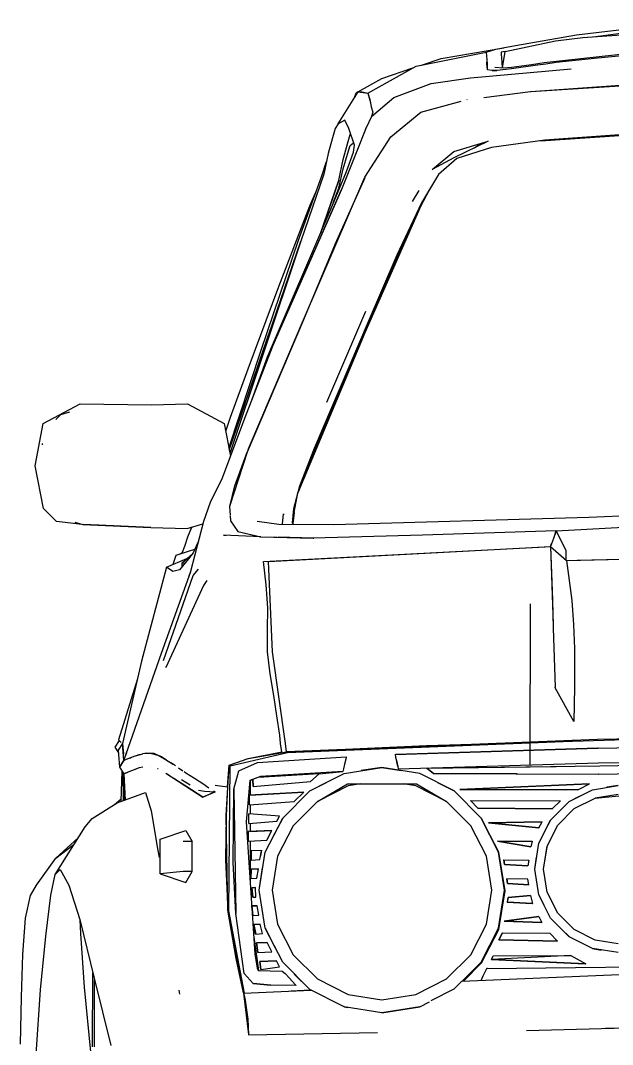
# Model space of a CAD drawing. Header units: millimetres. Extents: x 85290 to 188623, y -54691 to 10726.
# Drawn here: x 107694 to 108272, y -8951 to -7951 of the extents above; entities that cross this region are included whole.
import ezdxf

# ---------------------------------------------------------------- set-up
doc = ezdxf.new("R2010")
doc.units = ezdxf.units.MM
doc.linetypes.add('ELGO_LTYPE0', pattern=[0])
doc.layers.add('AUTO', color=150, linetype='Continuous')

# ---------------------------------------------------------------- blocks, each defined once
blk = doc.blocks.new('a_47')
at = {"color": 0, "linetype": 'ELGO_LTYPE0'}
for p, q in [((-65.913188, 78.411379), (-60.096776, 79.111475)), ((-65.605867, 78.280225), (-53.891504, 79.117629)), ((-65.103614, 78.316164), (-60.947358, 78.852686)), ((-68.931925, 77.889797), (-65.913188, 78.411379)), ((-69.549119, 77.766261), (-68.931925, 77.889797)), ((-69.43692, 77.589795), (-66.960156, 78.114209)), ((-66.960156, 78.114209), (-65.605867, 78.280225)), ((-58.783591, 77.863625), (-65.036905, 77.239016)), ((-73.839366, 76.861477), (-70.373833, 77.558252)), ((-72.605359, 77.244094), (-69.500983, 77.775928)), ((-70.373833, 77.558252), (-69.905269, 77.705812)), ((-70.373833, 77.558252), (-70.357525, 77.362451)), ((-70.357525, 77.362451), (-70.344031, 77.19624)), ((-69.905269, 77.705812), (-69.549119, 77.766261)), ((-69.43692, 77.589795), (-69.638192, 77.558547)), ((-69.638192, 77.558547), (-69.630658, 77.460402)), ((-69.630658, 77.460402), (-69.604003, 77.068117)), ((-69.567096, 76.780909), (-69.43692, 77.589795)), ((-67.508495, 77.039406), (-61.712396, 77.682668)), ((-76.215517, 75.540283), (-73.839366, 76.861477)), ((-73.567664, 76.916164), (-72.605359, 77.244094)), ((-70.344031, 77.19624), (-70.331251, 76.940089)), ((-70.337307, 77.067629), (-70.337307, 77.069482)), ((-70.319617, 76.790676), (-70.337307, 77.067629)), ((-70.332324, 76.97427), (-70.331251, 76.974463)), ((-70.332324, 76.972216), (-70.331251, 76.972413)), ((-70.331251, 76.940089), (-70.319617, 76.793995)), ((-69.947254, 76.823196), (-69.545901, 76.778567)), ((-69.60653, 77.106008), (-69.512212, 77.123097)), ((-69.60653, 77.104542), (-69.512212, 77.121729)), ((-69.604003, 77.068117), (-69.586909, 76.783156)), ((-69.545901, 76.778567), (-69.12061, 76.819679)), ((-67.838275, 76.907861), (-69.125497, 76.72886)), ((-69.12061, 76.819679), (-68.1337, 76.949757)), ((-68.1337, 76.949757), (-67.508495, 77.039406)), ((-67.432916, 76.968506), (-67.838275, 76.907861)), ((-66.930377, 77.047998), (-67.432916, 76.968506)), ((-66.136133, 77.126807), (-66.930377, 77.047998)), ((-65.036905, 77.239016), (-66.136133, 77.126807)), ((-74.016106, 76.76343), (-75.544131, 76.24253)), ((-71.156156, 76.290187), (-66.18458, 76.734328)), ((-70.318448, 76.777589), (-70.319617, 76.790676)), ((-70.313084, 76.691651), (-70.318448, 76.777589)), ((-70.09629, 76.651418), (-70.313084, 76.691651)), ((-69.975674, 76.646829), (-70.09629, 76.651418)), ((-70.075285, 76.650634), (-69.85811, 76.647413)), ((-69.833195, 76.647511), (-69.975674, 76.646829)), ((-69.125497, 76.72886), (-69.833195, 76.647511)), ((-75.544131, 76.24253), (-76.689756, 75.597608)), ((-74.927437, 75.315383), (-73.086417, 76.015967)), ((-73.086417, 76.015967), (-71.156156, 76.290187)), ((-68.176853, 75.608057), (-63.764846, 75.935304)), ((-68.167293, 75.608742), (-58.417666, 76.242334)), ((-77.687704, 74.017724), (-76.689756, 75.597608)), ((-76.883304, 75.291261), (-76.787102, 75.525051)), ((-76.785838, 75.525442), (-76.866114, 75.318506)), ((-76.787102, 75.525051), (-76.791203, 75.511575)), ((-76.689756, 75.597608), (-76.785838, 75.525442)), ((-76.689756, 75.597608), (-76.215517, 75.540283)), ((-76.687586, 75.597414), (-76.497662, 75.600344)), ((-76.497662, 75.600344), (-76.218641, 75.540969)), ((-76.215517, 75.540283), (-76.215517, 75.538525)), ((-76.215517, 75.538525), (-76.125085, 75.21919)), ((-76.215517, 75.53677), (-76.092279, 75.066748)), ((-76.032817, 74.376613), (-74.927437, 75.315383)), ((-70.488679, 75.320557), (-68.188584, 75.607374)), ((-68.188584, 75.607374), (-68.180859, 75.607863)), ((-76.130855, 75.214991), (-76.125085, 75.218117)), ((-76.125085, 75.21919), (-76.046884, 74.85581)), ((-76.125085, 75.189599), (-76.119149, 75.191748)), ((-76.046884, 74.85581), (-75.971091, 74.598682)), ((-73.601377, 74.599561), (-71.616494, 75.135791)), ((-71.334565, 75.211868), (-71.313774, 75.21753)), ((-76.032817, 74.376613), (-76.316511, 73.78169)), ((-75.969326, 74.593312), (-76.032817, 74.376613)), ((-75.971091, 74.598682), (-75.969326, 74.593312)), ((-75.086319, 73.382667), (-73.601377, 74.599561)), ((-77.822649, 73.794875), (-77.954972, 73.331788)), ((-77.687704, 74.017724), (-77.822649, 73.794875)), ((-77.352249, 74.202979), (-77.687704, 74.017724)), ((-77.149403, 73.789698), (-77.352249, 74.202979)), ((-76.881635, 72.960791), (-77.149403, 73.789698)), ((-76.316511, 73.78169), (-76.763761, 72.676125)), ((-76.328122, 73.752978), (-76.316511, 73.78169)), ((-77.954972, 73.331788), (-78.174913, 72.561476)), ((-77.216804, 73.034424), (-77.08379, 73.497805)), ((-77.08379, 73.497805), (-77.065146, 73.528761)), ((-77.08379, 73.497805), (-77.061426, 73.517236)), ((-76.358402, 71.38716), (-75.086319, 73.382667)), ((-67.762101, 73.520166), (-67.761028, 73.520264)), ((-67.701852, 73.187354), (-63.796389, 73.443994)), ((-63.796389, 73.443994), (-67.700589, 73.187551)), ((-63.562119, 73.490968), (-67.4878, 73.217529)), ((-77.43622, 72.264308), (-77.216804, 73.034424)), ((-77.213871, 72.523877), (-77.081048, 72.956789)), ((-77.081048, 72.956789), (-76.922071, 73.086086)), ((-76.924121, 72.628078), (-76.881635, 72.960791)), ((-71.966708, 72.649172), (-70.275295, 73.159719)), ((-70.275295, 73.159719), (-71.964848, 72.33628)), ((-70.107615, 72.848585), (-71.82852, 72.309816)), ((-70.945203, 72.833252), (-70.735538, 73.000637)), ((-70.735538, 73.000637), (-70.444524, 73.077297)), ((-67.4878, 73.217529), (-70.107615, 72.848585)), ((-78.174913, 72.561476), (-78.393757, 71.536574)), ((-77.654683, 71.239209), (-77.43622, 72.264308)), ((-76.763761, 72.676125), (-77.512896, 70.784131)), ((-77.433288, 71.804053), (-77.213871, 72.523877)), ((-77.275383, 71.667531), (-76.924121, 72.628078)), ((-73.033988, 71.769875), (-71.966708, 72.649172)), ((-71.964848, 72.33628), (-73.033988, 71.769875)), ((-71.82852, 72.309816), (-72.722757, 71.527198)), ((-78.505766, 71.403369), (-78.261721, 72.153273)), ((-77.651465, 70.846143), (-77.433288, 71.804053)), ((-79.642188, 68.282959), (-78.505766, 71.403369)), ((-78.393757, 71.536574), (-79.531443, 68.230519)), ((-79.393756, 64.339501), (-76.358402, 71.38716)), ((-78.049028, 69.806594), (-77.275383, 71.667531)), ((-76.37304, 71.353078), (-77.822649, 68.102783)), ((-72.722757, 71.527198), (-73.56416, 70.126027)), ((-77.512896, 70.784131), (-80.911434, 63.081884)), ((-79.09745, 67.176417), (-77.512896, 70.784131)), ((-77.654683, 71.239209), (-78.558504, 68.614992)), ((-78.558504, 68.614015), (-77.654683, 71.239209)), ((-77.921378, 70.113623), (-77.651465, 70.846143)), ((-77.651465, 70.846143), (-77.879488, 70.214307)), ((-77.512896, 70.784131), (-77.488673, 70.845264)), ((-79.073822, 69.978565), (-78.778708, 70.653957)), ((-74.016106, 70.184231), (-73.68077, 70.724756)), ((-73.193252, 70.743701), (-73.604882, 69.975051)), ((-73.604882, 69.975051), (-73.195112, 70.740676)), ((-81.161034, 62.522316), (-78.049028, 69.806594)), ((-80.601847, 65.99966), (-79.073822, 69.978565)), ((-73.604882, 69.975051), (-76.363957, 63.700145)), ((-74.900782, 67.135793), (-73.604882, 69.975051)), ((-73.56416, 70.126027), (-74.779689, 67.536867)), ((-74.016106, 70.182177), (-74.016106, 70.184231)), ((-78.416121, 68.727589), (-78.393757, 68.789601)), ((-83.053028, 57.915384), (-79.531443, 68.230519)), ((-81.482327, 62.849754), (-79.642188, 68.282959)), ((-79.531443, 68.230519), (-81.418836, 62.56538)), ((-78.515231, 68.502101), (-78.487408, 68.577588)), ((-77.822649, 68.102783), (-79.393756, 64.339501)), ((-78.894031, 67.639503), (-78.867376, 67.717043)), ((-74.779689, 67.536867), (-76.197755, 64.250439)), ((-80.911434, 63.081884), (-79.09745, 67.176417)), ((-76.363957, 63.700145), (-74.900782, 67.135793)), ((-82.123625, 61.921924), (-80.601847, 65.99966)), ((-78.243458, 60.282278), (-76.322448, 64.779931)), ((-79.393756, 64.339501), (-82.176864, 57.814991)), ((-80.925882, 60.758251), (-79.407823, 64.306593)), ((-76.197755, 64.250439), (-77.638089, 60.885304)), ((-81.379688, 62.841946), (-81.015241, 63.883352)), ((-76.363957, 63.700145), (-79.675782, 55.810404)), ((-77.831256, 60.287744), (-76.363957, 63.700145)), ((-83.071005, 58.01304), (-81.482327, 62.849754)), ((-83.053028, 57.918996), (-81.379688, 62.841946)), ((-80.911434, 63.081884), (-82.299125, 59.478956)), ((-80.916107, 63.069677), (-80.911434, 63.081884)), ((-81.418836, 62.56538), (-83.019912, 57.746536)), ((-81.998718, 60.258842), (-81.161034, 62.522316)), ((-82.987797, 59.54839), (-82.123625, 61.921924)), ((-82.121384, 57.945067), (-80.925882, 60.758251)), ((-77.638089, 60.885304), (-78.863084, 58.000344)), ((-92.243349, 59.225053), (-90.409672, 60.203367)), ((-90.409672, 60.203367), (-86.892664, 60.147899)), ((-86.892664, 60.147899), (-85.113466, 60.209131)), ((-85.113466, 60.209131), (-83.303511, 59.225637)), ((-79.049814, 57.431495), (-77.831256, 60.287744)), ((-78.243458, 60.28052), (-78.243458, 60.282278)), ((-91.620886, 59.437162), (-91.372645, 59.672117)), ((-91.372645, 59.672117), (-90.931451, 59.80503)), ((-81.254971, 59.97622), (-81.233203, 60.035205)), ((-92.631638, 57.135695), (-92.243349, 59.225053)), ((-82.299125, 59.478956), (-83.405673, 56.540674)), ((-83.303511, 59.225637), (-82.996881, 57.626224)), ((-83.23096, 58.847314), (-82.987797, 59.54839)), ((-92.27792, 58.178467), (-92.275202, 58.216357)), ((-92.275202, 58.216357), (-92.265236, 58.246922)), ((-82.176864, 57.814991), (-83.036029, 55.137748)), ((-82.787978, 56.157082), (-82.178032, 57.811183)), ((-78.863084, 58.000344), (-79.592573, 56.139213)), ((-92.231047, 55.029833), (-92.631638, 57.135695)), ((-79.675782, 55.810404), (-79.049814, 57.431495)), ((-83.405673, 56.540674), (-84.001362, 55.326611)), ((-83.03467, 55.14214), (-82.787978, 56.157082)), ((-79.592573, 56.139213), (-79.883015, 55.025345)), ((-79.859578, 54.839504), (-79.675782, 55.810404)), ((-84.001362, 55.326611), (-84.324896, 54.392922)), ((-83.036029, 55.137748), (-83.014166, 54.711962)), ((-83.019912, 55.20308), (-82.982313, 55.305028)), ((-91.575587, 54.398), (-92.231047, 55.029833)), ((-83.012593, 54.683352), (-82.999313, 54.422218)), ((-80.430066, 54.266161), (-80.382716, 54.769874)), ((-80.382716, 54.769874), (-80.386531, 54.729247)), ((-79.883015, 55.025345), (-79.945886, 54.332763)), ((-79.937994, 54.320657), (-79.859578, 54.839504)), ((-79.859578, 54.839504), (-79.918754, 54.291457)), ((-77.893841, 54.247218), (-65.311706, 54.611182)), ((-65.311706, 54.611182), (-54.842484, 55.068314)), ((-90.310538, 54.253173), (-91.575587, 54.398)), ((-90.670025, 54.36343), (-90.287006, 54.245949)), ((-90.287006, 54.245949), (-86.922562, 54.107279)), ((-86.922562, 54.107279), (-90.248525, 54.245949)), ((-86.922562, 54.107279), (-85.125577, 54.049754)), ((-85.125577, 54.049754), (-84.353411, 54.28257)), ((-85.10772, 53.630811), (-84.900868, 54.117334)), ((-84.324896, 54.392922), (-84.96083, 51.929837)), ((-82.999313, 54.422218), (-82.639253, 53.896338)), ((-81.671679, 54.405028), (-80.611241, 54.267532)), ((-80.611241, 54.267532), (-77.893841, 54.247218)), ((-79.945886, 54.332763), (-79.899609, 54.262257)), ((-79.924905, 54.300833), (-79.917776, 54.300833)), ((-79.919827, 54.293114), (-79.918754, 54.293114)), ((-66.919148, 53.94038), (-55.55352, 54.550344)), ((-85.25635, 53.185111), (-85.10772, 53.630811)), ((-81.504881, 53.643113), (-83.3372, 53.713822)), ((-83.3372, 53.713822), (-83.209479, 53.713626)), ((-82.639253, 53.896338), (-81.504881, 53.643113)), ((-82.639253, 53.896338), (-81.506645, 53.643507)), ((-81.812894, 53.711867), (-81.811416, 53.711867)), ((-81.506645, 53.643507), (-81.504881, 53.643113)), ((-81.504881, 53.643113), (-78.913367, 53.580028)), ((-81.504881, 53.643113), (-80.694926, 53.623682)), ((-78.913367, 53.580028), (-80.641019, 53.622413)), ((-79.791891, 53.60142), (-79.783881, 53.60142)), ((-73.526275, 53.719777), (-78.913367, 53.580028)), ((-78.913367, 53.580028), (-78.885925, 53.581107)), ((-78.092086, 53.60142), (-78.088867, 53.60142)), ((-66.919148, 53.94038), (-73.526275, 53.719777)), ((-66.919148, 53.94038), (-67.061436, 53.550929)), ((-66.973722, 53.791261), (-66.919148, 53.94038)), ((-66.949308, 53.940189), (-66.919148, 53.94038)), ((-66.919148, 53.94038), (-66.915428, 53.941262)), ((-66.421377, 52.965385), (-66.919148, 53.94038)), ((-66.905272, 53.941751), (-66.877734, 53.94302)), ((-85.370123, 52.889305), (-85.25635, 53.185111)), ((-84.608209, 53.352588), (-84.84081, 52.846044)), ((-84.578025, 53.415674), (-84.608209, 53.352588)), ((-81.120121, 52.419579), (-67.202151, 53.161281)), ((-74.405849, 52.789992), (-67.461431, 53.147703)), ((-67.061436, 53.550929), (-67.204296, 53.161478)), ((-67.204296, 53.161478), (-67.149603, 53.310502)), ((-67.202151, 53.161281), (-66.419232, 52.468115)), ((-67.202151, 53.161281), (-67.072356, 49.336088)), ((-67.202151, 53.158641), (-67.102039, 50.511283)), ((-86.149227, 52.145946), (-85.149514, 52.564502)), ((-85.823929, 52.282178), (-85.683977, 52.727783)), ((-85.683977, 52.727783), (-85.071099, 52.929151)), ((-85.462391, 52.800536), (-85.370123, 52.889305)), ((-85.382521, 52.361083), (-84.87364, 52.805322)), ((-84.84081, 52.846044), (-85.075295, 52.555323)), ((-85.071099, 52.929151), (-84.755075, 53.032863)), ((-81.361806, 52.41909), (-74.405849, 52.789992)), ((-66.421377, 52.47007), (-66.421377, 52.965385)), ((-66.419232, 52.468115), (-44.953716, 52.962255)), ((-65.880954, 52.480811), (-55.512011, 52.723974)), ((-86.149227, 52.145946), (-87.39444, 47.501028)), ((-85.845125, 51.929933), (-86.149227, 52.145946)), ((-85.075295, 52.555323), (-85.515535, 52.015871)), ((-85.38388, 52.177197), (-85.382521, 52.361083)), ((-85.382521, 52.361083), (-85.250103, 52.341068)), ((-81.229198, 51.266259), (-81.361806, 52.41909)), ((-80.929291, 47.966456), (-81.120121, 52.419579)), ((-66.419232, 52.468115), (-66.148531, 50.497806)), ((-86.401164, 47.896826), (-84.959566, 51.929837)), ((-86.293065, 47.543603), (-84.835541, 51.725733)), ((-85.515535, 52.015871), (-85.845125, 51.929933)), ((-84.96083, 51.929837), (-85.063088, 51.640284)), ((-84.96083, 51.929837), (-84.96083, 51.931298)), ((-84.959566, 51.929837), (-84.96083, 51.929837)), ((-84.835541, 51.725733), (-84.574807, 52.043211)), ((-84.324896, 51.239014), (-86.184656, 47.190189)), ((-84.169233, 51.476222), (-84.324896, 51.239014)), ((-81.146776, 50.133938), (-81.229198, 51.266259)), ((-81.165922, 49.045461), (-81.146776, 50.133938)), ((-68.212306, 42.380911), (-68.184364, 50.335795)), ((-67.102039, 50.511283), (-67.067182, 49.132377)), ((-66.148531, 50.497806), (-66.148531, 50.495458)), ((-66.148531, 50.495458), (-66.068852, 49.307865)), ((-81.169426, 47.966063), (-81.165922, 49.045461)), ((-67.067182, 49.132377), (-66.966903, 46.21675)), ((-66.068852, 49.307865), (-66.023433, 48.123682)), ((-66.023433, 48.123682), (-66.025007, 46.219677)), ((-88.251364, 42.603958), (-86.401164, 47.896826)), ((-81.035745, 46.872216), (-81.169426, 47.966063)), ((-80.287206, 43.441749), (-80.929291, 47.966456)), ((-87.39444, 47.501028), (-88.320029, 43.441552)), ((-86.184656, 47.190189), (-86.158693, 47.245461)), ((-87.591708, 46.635795), (-88.514149, 43.622512)), ((-80.853712, 45.802689), (-81.035745, 46.872216)), ((-66.965425, 46.185499), (-66.966903, 46.213037)), ((-66.054284, 44.527102), (-66.965425, 46.185499)), ((-66.025007, 46.219677), (-66.054284, 44.527102)), ((-80.700481, 44.810599), (-80.853712, 45.802689)), ((-80.56544, 43.85376), (-80.700481, 44.810599)), ((-66.054284, 44.527102), (-66.054284, 44.535792)), ((-44.761717, 44.031399), (-64.882409, 43.636477)), ((-88.487017, 43.586963), (-88.701165, 43.256009)), ((-88.514149, 43.622512), (-88.459074, 43.552786)), ((-88.459074, 43.552786), (-88.390338, 43.497318)), ((-80.52696, 43.44126), (-80.56544, 43.85376)), ((-64.882409, 43.636477), (-80.226648, 43.029153)), ((-80.181539, 42.998779), (-65.758097, 43.569779)), ((-69.234383, 43.462938), (-61.485064, 43.701029)), ((-88.701165, 43.256009), (-88.52421, 42.981887)), ((-88.321197, 43.441552), (-88.535344, 43.109912)), ((-88.535344, 43.109912), (-88.534176, 43.107861)), ((-88.320029, 43.441552), (-88.534176, 43.109912)), ((-88.534176, 43.109912), (-88.517868, 42.900538)), ((-88.323438, 43.443507), (-88.321197, 43.441552)), ((-88.321197, 43.441552), (-88.317191, 43.456107)), ((-88.320029, 43.441552), (-88.276756, 42.906594)), ((-88.303721, 43.232375), (-88.320029, 43.441552)), ((-88.286531, 43.022996), (-88.303721, 43.232375)), ((-88.268935, 42.813623), (-88.286531, 43.022996)), ((-88.252938, 42.604154), (-88.111818, 43.002391)), ((-87.32382, 42.938626), (-86.958396, 42.969286)), ((-87.321198, 42.938817), (-87.140047, 42.976028)), ((-87.140047, 42.976028), (-86.960351, 42.969096)), ((-86.958396, 42.969286), (-86.586916, 42.871243)), ((-86.957323, 42.968994), (-86.776459, 42.962062)), ((-86.776459, 42.962062), (-86.588275, 42.871439)), ((-83.017576, 42.344385), (-80.181539, 42.998779)), ((-82.115328, 42.701811), (-80.465519, 43.029153)), ((-82.112586, 42.702293), (-80.226648, 43.029153)), ((-80.465519, 43.029153), (-80.52696, 43.44126)), ((-80.226648, 43.029153), (-80.287206, 43.441749)), ((-80.226648, 43.029153), (-73.320019, 43.337452)), ((-74.873054, 42.896438), (-64.858496, 43.206102)), ((-64.858496, 43.206102), (-74.834955, 42.897803)), ((-73.320019, 43.337452), (-69.377053, 43.458545)), ((-64.858496, 43.206102), (-55.049121, 43.379247)), ((-64.825284, 43.20659), (-64.858496, 43.206102)), ((-88.517868, 42.900538), (-88.500678, 42.691165)), ((-88.500678, 42.691165), (-88.483107, 42.481786)), ((-88.483107, 42.481786), (-88.466513, 42.272413)), ((-88.466513, 42.272413), (-88.252938, 42.604154)), ((-88.251364, 42.603958), (-88.465226, 42.272413)), ((-88.329685, 42.482376), (-88.329685, 42.484426)), ((-88.317191, 42.501807), (-88.317191, 42.503762)), ((-88.315928, 42.503762), (-88.315928, 42.505711)), ((-88.300001, 42.528468), (-88.300001, 42.530227)), ((-88.252938, 42.604154), (-88.268935, 42.813623)), ((-87.971675, 42.723686), (-88.251364, 42.603958)), ((-87.970602, 42.724073), (-87.971675, 42.723686)), ((-87.969148, 42.724466), (-87.878811, 42.763329)), ((-87.963569, 42.726809), (-87.705958, 42.827201)), ((-87.878811, 42.763329), (-87.701165, 42.828953)), ((-87.699902, 42.829543), (-87.693465, 42.832178)), ((-87.693465, 42.832178), (-87.691104, 42.832762)), ((-87.691104, 42.832762), (-87.507713, 42.900634)), ((-87.690031, 42.83306), (-87.32773, 42.937547)), ((-87.507713, 42.900634), (-87.326276, 42.937845)), ((-87.326276, 42.937845), (-87.32382, 42.938626)), ((-86.586916, 42.871243), (-86.156642, 42.623681)), ((-86.397064, 42.78003), (-86.585557, 42.870462)), ((-86.156642, 42.623681), (-86.397064, 42.78003)), ((-86.156642, 42.623681), (-85.914171, 42.466944)), ((-85.914171, 42.466944), (-86.052429, 42.556787)), ((-85.712492, 42.336082), (-85.914171, 42.466944)), ((-85.914171, 42.466944), (-85.838973, 42.418212)), ((-83.062804, 42.374563), (-82.115328, 42.701811)), ((-83.062804, 42.374563), (-82.354486, 42.619091)), ((-82.582724, 42.086184), (-81.668365, 42.501515)), ((-81.668365, 42.501515), (-77.279579, 42.784232)), ((-77.307117, 42.659521), (-77.360451, 42.422706)), ((-77.279579, 42.784232), (-77.307117, 42.659521)), ((-74.878132, 42.896438), (-74.873054, 42.896438)), ((-74.873054, 42.896438), (-74.844444, 42.77339)), ((-74.844444, 42.77339), (-74.791109, 42.53999)), ((-74.844444, 42.77339), (-74.794924, 42.556596)), ((-74.791109, 42.53999), (-74.739253, 42.306495)), ((-74.739253, 42.306495), (-74.791109, 42.538822)), ((-74.712503, 42.18325), (-64.840519, 42.478955)), ((-64.840519, 42.478955), (-55.036533, 42.646044)), ((-64.772451, 42.341554), (-55.186236, 42.491943)), ((-88.465226, 42.272413), (-88.251364, 41.94048)), ((-88.384378, 40.57886), (-88.3412, 42.080033)), ((-88.310158, 42.031789), (-88.289249, 40.613526)), ((-88.308894, 42.029834), (-88.287985, 40.613919)), ((-87.878811, 42.099559), (-88.251364, 41.94048)), ((-88.251364, 41.94048), (-88.064945, 42.020166)), ((-88.064945, 42.020166), (-88.059676, 42.022216)), ((-87.507713, 42.236865), (-87.878811, 42.099559)), ((-87.705958, 42.163527), (-87.693465, 42.168504)), ((-87.693465, 42.168504), (-87.690031, 42.169774)), ((-87.316501, 42.275536), (-87.507713, 42.236865)), ((-87.32773, 42.273974), (-87.32382, 42.274857)), ((-87.32382, 42.274857), (-87.316501, 42.275536)), ((-86.963761, 42.305422), (-86.957323, 42.30513)), ((-86.958396, 42.305619), (-86.961615, 42.30532)), ((-86.957323, 42.30513), (-86.958396, 42.305619)), ((-86.589539, 42.208254), (-86.586916, 42.207569)), ((-86.588275, 42.207962), (-86.570418, 42.199367)), ((-86.586916, 42.207569), (-86.583793, 42.205811)), ((-86.180866, 41.976029), (-85.914171, 41.80308)), ((-86.159956, 41.962552), (-86.155569, 41.960013)), ((-86.155569, 41.960013), (-85.975873, 41.843313)), ((-85.553038, 42.231786), (-85.347664, 42.098391)), ((-85.27714, 42.052782), (-85.191905, 41.997313)), ((-85.191905, 41.997313), (-84.778035, 41.730517)), ((-83.210552, 39.881104), (-83.062804, 42.373586)), ((-83.13936, 41.298389), (-83.062804, 42.374563)), ((-83.084857, 35.184133), (-83.017576, 42.344385)), ((-82.824218, 41.182274), (-82.582724, 42.086184)), ((-78.612888, 41.948295), (-81.634581, 41.764402)), ((-77.444923, 42.060596), (-81.511414, 41.808546)), ((-79.078114, 41.098195), (-77.390826, 41.958058)), ((-79.045999, 41.566068), (-78.612888, 41.948295)), ((-78.614938, 41.948879), (-78.612888, 41.948295)), ((-78.612888, 41.948295), (-77.449906, 42.059129)), ((-77.449906, 42.059129), (-77.444923, 42.060596)), ((-77.415144, 42.185789), (-77.444923, 42.060596)), ((-77.360451, 42.422706), (-77.415144, 42.185789)), ((-77.390826, 41.958058), (-75.520313, 42.254251)), ((-75.520313, 42.254251), (-76.539171, 42.10161)), ((-73.6498, 41.958058), (-75.520313, 42.254251)), ((-75.520313, 42.254251), (-74.567473, 42.109329)), ((-74.739253, 42.306495), (-74.712503, 42.18325)), ((-71.962392, 41.098195), (-73.6498, 41.958058)), ((-73.303115, 42.220461), (-66.928422, 42.310989)), ((-72.97374, 41.956007), (-73.303115, 42.220461)), ((-73.303115, 42.220461), (-73.298132, 42.220461)), ((-73.298132, 42.220461), (-64.772451, 42.341554)), ((-73.298132, 42.220461), (-72.968757, 41.956007)), ((-68.848741, 41.940284), (-72.97374, 41.956007)), ((-72.968757, 41.956007), (-64.840519, 41.924953)), ((-64.840519, 41.924953), (-54.98389, 42.070556)), ((-88.262212, 41.26597), (-88.232815, 41.506493)), ((-88.252938, 41.94048), (-88.252938, 41.94302)), ((-88.206255, 40.643704), (-88.252938, 41.94048)), ((-88.251364, 41.94048), (-88.196671, 40.647119)), ((-85.914171, 41.80308), (-85.191905, 41.333354)), ((-85.553038, 41.568506), (-85.783303, 41.718113)), ((-85.191905, 41.333354), (-85.553038, 41.568506)), ((-85.406053, 41.665483), (-84.991801, 41.39868)), ((-84.778035, 41.730517), (-84.363878, 41.463822)), ((-84.363878, 41.463822), (-84.058487, 41.256595)), ((-82.04745, 41.616166), (-82.213676, 39.582568)), ((-81.511414, 41.808546), (-82.04745, 41.616166)), ((-81.893837, 41.635597), (-82.030165, 41.622412)), ((-82.030165, 41.622412), (-82.028329, 40.891945)), ((-81.873739, 41.323978), (-81.893837, 41.635597)), ((-81.891787, 41.672218), (-81.868851, 41.323978)), ((-81.868851, 41.323978), (-79.045999, 41.566068)), ((-79.078114, 41.098195), (-78.141892, 41.588134)), ((-78.703034, 40.582764), (-77.224505, 41.45093)), ((-77.224505, 41.45093), (-73.812997, 41.45093)), ((-76.569617, 41.45093), (-77.192867, 41.352201)), ((-73.845398, 41.352201), (-74.468648, 41.45093)), ((-73.812997, 41.45093), (-72.335636, 40.582764)), ((-72.783983, 41.520655), (-71.962392, 41.098195)), ((-71.680462, 41.173488), (-65.29063, 41.453856)), ((-65.285551, 41.453856), (-71.675384, 41.173488)), ((-65.857613, 41.154736), (-65.285551, 41.453856)), ((-65.29063, 41.453856), (-65.285551, 41.453856)), ((-64.840519, 41.924953), (-64.84462, 41.924953)), ((-88.586032, 40.505421), (-87.187207, 41.014701)), ((-88.294923, 40.998876), (-88.29385, 41.007763)), ((-88.248336, 40.902299), (-88.220012, 41.201806)), ((-87.187207, 41.014701), (-86.911714, 40.11265)), ((-84.363878, 40.800047), (-85.191905, 41.333354)), ((-85.191905, 41.333354), (-84.363878, 40.800047)), ((-84.578025, 41.131985), (-84.272659, 41.090673)), ((-83.753621, 41.049075), (-84.363878, 40.800047)), ((-84.272659, 41.090673), (-83.753621, 41.049075)), ((-84.058487, 41.256595), (-84.0752, 41.26792)), ((-84.058487, 40.924758), (-83.753621, 41.049075)), ((-83.753621, 41.049075), (-83.812606, 41.089505)), ((-83.753621, 41.380811), (-83.13936, 41.298389)), ((-83.13936, 41.298389), (-83.210552, 39.881104)), ((-82.85917, 37.563527), (-82.824218, 41.182274)), ((-82.824218, 41.182274), (-82.729876, 35.043216)), ((-79.382717, 41.038233), (-82.058203, 40.890282)), ((-82.03243, 40.891945), (-79.3877, 41.038233)), ((-81.868851, 41.323978), (-81.873739, 41.323978)), ((-80.417573, 39.759034), (-79.078114, 41.098195)), ((-79.844916, 40.581006), (-79.382717, 41.038233)), ((-79.3877, 41.038233), (-79.382717, 41.038233)), ((-77.192867, 41.352201), (-78.703034, 40.582764)), ((-72.335636, 40.582764), (-73.845398, 41.352201)), ((-71.962392, 41.098195), (-70.623147, 39.759034)), ((-65.862596, 41.154736), (-71.680462, 41.173488)), ((-71.680462, 41.173488), (-71.675384, 41.173488)), ((-71.675384, 41.173488), (-65.857613, 41.154736)), ((-66.282022, 40.576124), (-65.133202, 41.161668)), ((-65.857613, 41.154736), (-65.862596, 41.154736)), ((-65.133202, 41.161668), (-63.85957, 41.36343)), ((-64.998233, 40.749073), (-62.646687, 40.966749)), ((-63.85957, 41.36343), (-64.426863, 41.278762)), ((-89.816105, 39.733446), (-88.586032, 40.505421)), ((-88.717663, 40.422803), (-88.379991, 40.730911)), ((-88.241899, 40.733641), (-88.199222, 40.706199)), ((-84.363878, 40.800047), (-84.058487, 40.924758)), ((-82.058203, 40.890282), (-82.062304, 40.890282)), ((-82.058203, 40.416944), (-82.058203, 40.890282)), ((-82.058203, 40.416944), (-79.844916, 40.581006)), ((-79.901182, 39.384621), (-78.703034, 40.582764)), ((-78.703034, 40.582764), (-78.982317, 40.303367)), ((-71.137202, 39.384717), (-72.335636, 40.582764)), ((-70.788181, 40.250438), (-71.147072, 40.621924)), ((-71.147072, 40.621924), (-71.142089, 40.621924)), ((-71.142089, 40.621924), (-66.7122, 40.616161)), ((-71.142089, 40.621924), (-70.783198, 40.250438)), ((-67.194617, 39.664012), (-66.282022, 40.576124)), ((-66.7122, 40.616161), (-67.111814, 40.210205)), ((-66.282022, 40.576124), (-65.768444, 40.846044)), ((-66.026652, 40.225148), (-64.998233, 40.749073)), ((-63.858306, 40.929639), (-64.994323, 40.749657)), ((-86.911714, 40.11265), (-86.574018, 38.166165)), ((-82.08183, 39.973778), (-82.085359, 39.973778)), ((-80.582034, 39.853764), (-82.08183, 39.973778)), ((-82.08183, 39.500439), (-82.08183, 39.973778)), ((-82.062304, 40.416944), (-82.058203, 40.416944)), ((-82.027042, 40.419286), (-82.025873, 39.969289)), ((-79.002344, 40.283352), (-79.901182, 39.384621)), ((-67.116797, 40.210205), (-70.788181, 40.250438)), ((-70.783198, 40.250438), (-67.111814, 40.210205)), ((-67.111814, 40.210205), (-67.116797, 40.210205)), ((-66.842282, 39.409131), (-66.026652, 40.225148)), ((-90.167296, 39.330322), (-89.816105, 39.733446)), ((-83.210552, 39.881104), (-83.244049, 37.699366)), ((-83.211911, 39.793998), (-83.209479, 39.793116)), ((-83.12999, 35.214406), (-83.210552, 39.881104)), ((-82.213676, 39.582568), (-81.792962, 33.061916)), ((-82.085359, 39.500439), (-82.08183, 39.500439)), ((-82.08183, 39.500439), (-80.714547, 39.599562)), ((-82.024705, 39.50454), (-82.023632, 39.094681)), ((-81.277048, 38.071632), (-80.417573, 39.759034)), ((-80.417573, 39.759034), (-80.936229, 38.775539)), ((-80.714547, 39.599562), (-80.582034, 39.853764)), ((-69.763076, 38.071632), (-70.623147, 39.759034)), ((-70.623147, 39.759034), (-69.764936, 38.07593)), ((-69.75137, 38.075149), (-70.609081, 39.730811)), ((-70.270026, 39.525539), (-67.626083, 39.578271)), ((-67.781246, 39.273), (-70.270026, 39.525539)), ((-70.270026, 39.525539), (-70.264947, 39.525539)), ((-67.6211, 39.578271), (-70.264947, 39.525539)), ((-70.264947, 39.525539), (-67.776167, 39.273)), ((-67.779791, 38.514894), (-67.194617, 39.664012)), ((-67.776167, 39.273), (-67.6211, 39.578271)), ((-67.626083, 39.578271), (-67.6211, 39.578271)), ((-67.194617, 39.664012), (-67.475593, 39.13511)), ((-91.650379, 36.978954), (-90.167296, 39.330322)), ((-86.463868, 38.726908), (-85.194051, 39.147997)), ((-85.194051, 39.147997), (-84.885061, 38.604051)), ((-82.112586, 39.090478), (-82.115328, 39.090478)), ((-80.950868, 39.145458), (-82.112586, 39.090478)), ((-82.112586, 38.61714), (-82.112586, 39.090478)), ((-82.037985, 39.094287), (-80.955851, 39.145458)), ((-81.194818, 38.677686), (-80.950868, 39.145458)), ((-80.955851, 39.145458), (-80.950868, 39.145458)), ((-79.901182, 39.384621), (-80.670702, 37.874758)), ((-70.368063, 37.874758), (-71.137202, 39.384717)), ((-67.776167, 39.273), (-67.781246, 39.273)), ((-67.366302, 38.380814), (-66.842282, 39.409131)), ((-91.612589, 37.78159), (-90.509188, 38.788331)), ((-91.612589, 37.78159), (-90.783107, 38.419873)), ((-90.783107, 38.419873), (-90.704882, 38.477981)), ((-86.463868, 37.006789), (-86.463868, 38.726908)), ((-84.885061, 38.604051), (-85.331237, 38.604051)), ((-84.885061, 37.129641), (-84.885061, 38.604051)), ((-82.115328, 38.61714), (-82.112586, 38.61714)), ((-82.112586, 38.61714), (-81.194818, 38.677686)), ((-82.022464, 38.623095), (-82.01698, 36.534911)), ((-69.812882, 38.615477), (-68.110454, 38.624662)), ((-68.174898, 38.338917), (-69.812882, 38.615477)), ((-69.812882, 38.615477), (-68.180859, 38.338917)), ((-68.110454, 38.624662), (-68.174898, 38.338917)), ((-67.981732, 37.24097), (-67.779791, 38.514894)), ((-67.366302, 38.380814), (-67.267477, 38.574755)), ((-86.574018, 38.166165), (-86.520207, 37.809324)), ((-81.976259, 38.156986), (-81.458294, 38.182765)), ((-81.976259, 38.156986), (-81.971299, 38.156986)), ((-81.976259, 37.683547), (-81.976259, 38.156986)), ((-81.472361, 38.145852), (-81.971299, 38.156986)), ((-81.971299, 38.156986), (-81.971299, 37.683547)), ((-81.573641, 36.201024), (-81.277048, 38.071632)), ((-81.542575, 37.713134), (-81.472361, 38.145852)), ((-81.458294, 38.182765), (-81.513464, 37.892336)), ((-81.472361, 38.145852), (-81.458294, 38.182765)), ((-69.764936, 38.07593), (-69.763076, 38.071632)), ((-69.466889, 36.201024), (-69.763076, 38.071632)), ((-69.443357, 36.169875), (-69.75137, 38.075149)), ((-68.180859, 38.338917), (-68.174898, 38.338917)), ((-67.547071, 37.24097), (-67.366302, 38.380814)), ((-67.547071, 37.24097), (-67.373144, 38.337451)), ((-92.572939, 36.456883), (-91.612589, 37.78159)), ((-83.244049, 37.699366), (-83.12999, 35.214406)), ((-82.729876, 35.043216), (-82.85917, 37.563527)), ((-81.971299, 37.683547), (-81.976259, 37.683547)), ((-81.971299, 37.683547), (-81.542575, 37.713134)), ((-80.670702, 37.874758), (-80.936229, 36.201024)), ((-70.102632, 36.201125), (-70.368063, 37.874758)), ((-69.469631, 37.467235), (-69.505966, 37.698293)), ((-69.505966, 37.698293), (-69.500983, 37.698293)), ((-69.500983, 37.698293), (-68.278014, 37.685502)), ((-69.500983, 37.698293), (-69.464552, 37.467235)), ((-68.326962, 37.406689), (-69.469631, 37.467235)), ((-69.464552, 37.467235), (-68.321883, 37.406689)), ((-68.321883, 37.406689), (-68.326962, 37.406689)), ((-68.278014, 37.685502), (-68.321883, 37.406689)), ((-67.981732, 37.24097), (-67.89931, 37.831789)), ((-91.86269, 35.950536), (-91.650379, 36.978954)), ((-91.650379, 36.978954), (-91.394031, 37.229735)), ((-91.394031, 37.229735), (-90.979683, 36.4438)), ((-85.331237, 37.129641), (-86.463868, 37.006789)), ((-86.463868, 37.006789), (-85.194051, 36.585695)), ((-84.885061, 37.129641), (-85.331237, 37.129641)), ((-85.194051, 36.585695), (-84.885061, 37.129641)), ((-81.976259, 37.246436), (-81.988275, 36.773294)), ((-81.983292, 36.773294), (-81.971299, 37.246436)), ((-81.976259, 37.246436), (-81.620014, 37.263429)), ((-81.971299, 37.246436), (-81.976259, 37.246436)), ((-81.615031, 37.263429), (-81.971299, 37.246436)), ((-81.691015, 36.792821), (-81.615031, 37.263429)), ((-81.620014, 37.263429), (-81.615031, 37.263429)), ((-81.573641, 36.201024), (-81.416595, 37.297708)), ((-67.779791, 35.96704), (-67.981732, 37.24097)), ((-67.366302, 36.101127), (-67.547071, 37.24097)), ((-92.864168, 35.939699), (-92.572939, 36.456883)), ((-90.979683, 36.4438), (-90.435636, 34.754932)), ((-81.988275, 36.773294), (-81.983292, 36.773294)), ((-81.983292, 36.773294), (-81.691015, 36.792821)), ((-69.321191, 36.527199), (-69.358599, 36.763918)), ((-69.358599, 36.763918), (-69.353616, 36.763918)), ((-68.314636, 36.74224), (-69.353616, 36.763918)), ((-69.353616, 36.763918), (-69.316208, 36.527199)), ((-68.276083, 36.465186), (-69.321191, 36.527199)), ((-69.316208, 36.527199), (-68.2711, 36.465186)), ((-68.2711, 36.465186), (-68.314636, 36.74224)), ((-68.2711, 36.465186), (-68.276083, 36.465186)), ((-93.117177, 34.814799), (-92.864168, 35.939699)), ((-92.1121, 33.930421), (-91.86269, 35.950536)), ((-81.945789, 36.324954), (-81.770122, 36.333156)), ((-81.89677, 35.850149), (-81.945789, 36.324954)), ((-81.945789, 36.324954), (-81.94071, 36.324954)), ((-81.765044, 36.333156), (-81.94071, 36.324954)), ((-81.94071, 36.324954), (-81.891787, 35.850149)), ((-81.770122, 36.333156), (-81.765044, 36.333156)), ((-81.742084, 35.860008), (-81.765044, 36.333156)), ((-81.277048, 34.330517), (-81.573641, 36.201024)), ((-80.936229, 36.201024), (-80.670702, 34.527296)), ((-70.368063, 34.527296), (-70.102632, 36.201125)), ((-69.763076, 34.330517), (-69.466889, 36.201024)), ((-69.75137, 34.265089), (-69.443357, 36.169875)), ((-68.188584, 35.936964), (-69.298136, 35.846436)), ((-69.293153, 35.846436), (-68.188584, 35.936964)), ((-68.188584, 35.936964), (-68.09541, 35.544288)), ((-67.194617, 34.817821), (-67.779791, 35.96704)), ((-67.778623, 35.964799), (-67.531645, 35.458446)), ((-66.842282, 35.072803), (-67.366302, 36.101127)), ((-81.679404, 35.436279), (-81.945789, 35.424465)), ((-81.945789, 35.424465), (-81.94071, 35.424465)), ((-81.89677, 34.949464), (-81.944716, 35.413915)), ((-81.94071, 35.424465), (-81.674325, 35.436279)), ((-81.94071, 35.424465), (-81.891787, 34.949464)), ((-81.891787, 35.850149), (-81.89677, 35.850149)), ((-81.891787, 35.850149), (-81.742084, 35.860008)), ((-81.674325, 35.436279), (-81.679404, 35.436279)), ((-81.599128, 34.968311), (-81.674325, 35.436279)), ((-69.298136, 35.846436), (-69.335925, 35.607374)), ((-69.335925, 35.607374), (-68.100393, 35.544288)), ((-69.335925, 35.607374), (-69.330966, 35.607374)), ((-69.330966, 35.607374), (-69.293153, 35.846436)), ((-68.09541, 35.544288), (-69.330966, 35.607374)), ((-68.100393, 35.544288), (-68.09541, 35.544288)), ((-82.718932, 32.825392), (-83.12999, 35.214406)), ((-83.12999, 35.211766), (-82.350004, 31.12964)), ((-82.309091, 31.121927), (-83.084857, 35.184133)), ((-82.328212, 32.098293), (-82.729876, 35.043216)), ((-81.891787, 34.949464), (-81.89677, 34.949464)), ((-81.891787, 34.949464), (-81.599128, 34.968311)), ((-67.783797, 34.910792), (-69.483006, 34.677589)), ((-69.478023, 34.677589), (-67.779791, 34.910792)), ((-67.779791, 34.910792), (-67.783797, 34.910792)), ((-67.779791, 34.910792), (-67.629778, 34.61284)), ((-66.026652, 34.256786), (-66.842282, 35.072803)), ((-93.248427, 33.022755), (-93.117177, 34.814799)), ((-90.435636, 34.754932), (-89.728415, 31.852835)), ((-90.432131, 34.740674), (-90.402925, 34.058839)), ((-81.840527, 34.510499), (-81.532705, 34.524071)), ((-81.756246, 34.034228), (-81.840527, 34.510499)), ((-81.840527, 34.510499), (-81.835544, 34.510499)), ((-81.527722, 34.524071), (-81.835544, 34.510499)), ((-81.835544, 34.510499), (-81.751263, 34.034228)), ((-81.532705, 34.524071), (-81.527722, 34.524071)), ((-81.412208, 34.0563), (-81.527722, 34.524071)), ((-80.670702, 34.527296), (-79.901182, 33.017433)), ((-71.137202, 33.01748), (-70.368063, 34.527296)), ((-69.756257, 34.373975), (-69.733393, 34.373975)), ((-69.483006, 34.677589), (-67.634761, 34.61284)), ((-69.483006, 34.677589), (-69.478023, 34.677589)), ((-67.629778, 34.61284), (-69.478023, 34.677589)), ((-67.634761, 34.61284), (-67.629778, 34.61284)), ((-66.282022, 33.90581), (-67.194617, 34.817821)), ((-92.368066, 31.291604), (-92.1121, 33.930421)), ((-90.402925, 34.058839), (-90.220511, 31.415969)), ((-81.846201, 33.887064), (-81.616413, 32.245022)), ((-81.751263, 34.034228), (-81.756246, 34.034228)), ((-81.751263, 34.034228), (-81.412208, 34.0563)), ((-80.417573, 32.64302), (-81.277048, 34.330517)), ((-81.275689, 34.327787), (-80.795991, 33.352053)), ((-70.627153, 32.635057), (-69.850385, 34.159231)), ((-70.623147, 32.64302), (-69.763076, 34.330517)), ((-70.607626, 32.609373), (-69.75137, 34.265089)), ((-69.575679, 34.092337), (-69.75137, 33.74868)), ((-69.746387, 33.74868), (-69.570696, 34.092337)), ((-69.570696, 34.092337), (-69.575679, 34.092337)), ((-69.570696, 34.092337), (-67.238176, 34.079641)), ((-67.238176, 34.079641), (-66.856253, 33.680516)), ((-66.665613, 34.278077), (-66.28536, 33.90913)), ((-65.133202, 33.320266), (-66.282022, 33.90581)), ((-64.998233, 33.732766), (-66.026652, 34.256786)), ((-81.713974, 33.595461), (-81.194818, 33.618313)), ((-81.651366, 33.119631), (-81.713974, 33.595461)), ((-81.713974, 33.595461), (-81.708991, 33.595461)), ((-81.189835, 33.618313), (-81.708991, 33.595461)), ((-81.708991, 33.595461), (-81.646287, 33.119631)), ((-81.194818, 33.618313), (-81.189835, 33.618313)), ((-80.959761, 33.164406), (-81.189835, 33.618313)), ((-70.202339, 33.468509), (-70.195997, 33.404934)), ((-69.75137, 33.74868), (-66.861236, 33.680516)), ((-69.75137, 33.74868), (-69.746387, 33.74868)), ((-66.856253, 33.680516), (-69.746387, 33.74868)), ((-66.861236, 33.680516), (-66.856253, 33.680516)), ((-63.858306, 33.552247), (-64.998233, 33.732766)), ((-93.313467, 30.918217), (-93.248427, 33.022755)), ((-81.792962, 33.061916), (-81.678116, 32.350487)), ((-81.646287, 33.119631), (-81.651366, 33.119631)), ((-81.646287, 33.119631), (-80.959761, 33.164406)), ((-79.901182, 33.017433), (-78.703034, 31.819242)), ((-72.335636, 31.819242), (-71.137202, 33.01748)), ((-66.19941, 32.977688), (-70.115244, 32.789016)), ((-70.115244, 32.789016), (-70.031726, 32.961917)), ((-70.031726, 32.961917), (-66.204393, 32.977688)), ((-66.204393, 32.977688), (-66.19941, 32.977688)), ((-66.19941, 32.977688), (-65.462792, 32.571727)), ((-63.85957, 33.118457), (-65.133202, 33.320266)), ((-65.127837, 33.319438), (-64.70381, 33.248341)), ((-82.350004, 31.12964), (-82.718932, 32.825392)), ((-81.678116, 32.350487), (-81.622255, 32.245165)), ((-81.545698, 32.678515), (-80.736816, 32.714796)), ((-81.494915, 32.295167), (-81.545698, 32.678515)), ((-81.545698, 32.678515), (-81.540716, 32.678515)), ((-80.731833, 32.714796), (-81.540716, 32.678515)), ((-81.540716, 32.678515), (-81.489932, 32.295167)), ((-81.489932, 32.295167), (-80.580556, 32.416117)), ((-80.736816, 32.714796), (-80.731833, 32.714796)), ((-80.580556, 32.416117), (-80.731833, 32.714796)), ((-79.078114, 31.303859), (-80.417573, 32.64302)), ((-71.553504, 31.712645), (-70.623147, 32.64302)), ((-71.552241, 31.712747), (-70.627153, 32.635057)), ((-71.50253, 31.714797), (-70.607626, 32.609373)), ((-70.3498, 32.332128), (-65.960252, 32.382762)), ((-65.462792, 32.571727), (-70.115244, 32.789016)), ((-70.115244, 32.789016), (-65.46787, 32.571727)), ((-65.960252, 32.382762), (-58.995616, 32.461673)), ((-65.46787, 32.571727), (-65.462792, 32.571727)), ((-64.186513, 32.016408), (-49.278414, 32.416165)), ((-89.807904, 28.468263), (-89.794147, 32.122558)), ((-89.728415, 31.852835), (-88.903701, 28.532374)), ((-81.875789, 31.593847), (-82.328212, 32.098293)), ((-81.622255, 32.245165), (-80.437696, 32.21333)), ((-81.489932, 32.295167), (-81.494915, 32.295167)), ((-80.437696, 32.21333), (-80.301082, 32.090187)), ((-80.301082, 32.090187), (-80.089462, 31.856155)), ((-80.089462, 31.856155), (-79.802048, 31.541991)), ((-79.853117, 32.05952), (-79.082024, 31.307763)), ((-71.58252, 31.711477), (-64.186513, 32.016408)), ((-70.627153, 31.750882), (-70.520222, 31.972903)), ((-70.520222, 31.972903), (-70.407903, 32.208544)), ((-70.407903, 32.208544), (-70.3498, 32.332128)), ((-70.3498, 32.332128), (-70.356452, 32.327199)), ((-70.318448, 32.332522), (-70.3498, 32.332128)), ((-70.3498, 32.332128), (-70.339072, 32.332277)), ((-90.220511, 31.415969), (-89.899218, 28.229004)), ((-89.698541, 28.468215), (-89.711034, 31.782764)), ((-81.875789, 31.593847), (-81.868851, 31.589258)), ((-80.999219, 31.508887), (-81.875789, 31.593847)), ((-81.868851, 31.589258), (-81.009853, 31.509912)), ((-79.761326, 31.496239), (-80.999219, 31.508887)), ((-79.802048, 31.541991), (-79.761326, 31.496239)), ((-78.703034, 31.819242), (-77.192867, 31.049901)), ((-73.845398, 31.049901), (-72.335636, 31.819242)), ((-73.087895, 30.750781), (-71.959078, 31.334817)), ((-71.959078, 31.334817), (-71.58252, 31.711477)), ((-93.360245, 28.597903), (-93.313467, 30.918217)), ((-92.57735, 28.093797), (-92.368066, 31.291604)), ((-85.544145, 31.260794), (-85.516608, 31.073976)), ((-82.350004, 31.12964), (-82.294142, 30.87334)), ((-82.347858, 31.120116), (-79.020703, 31.274611)), ((-82.347858, 31.113285), (-82.103717, 29.071975)), ((-82.294142, 30.87334), (-82.134378, 29.830325)), ((-79.99326, 31.229442), (-79.045999, 31.287259)), ((-77.390826, 30.444092), (-79.078114, 31.303859)), ((-77.192867, 31.049901), (-75.519144, 30.784768)), ((-75.519144, 30.784768), (-73.845398, 31.049901)), ((-75.520313, 30.147803), (-77.390826, 30.444092)), ((-77.385056, 30.443215), (-77.204883, 30.413085)), ((-73.6498, 30.444092), (-75.520313, 30.147803)), ((-75.520313, 30.147803), (-73.6498, 30.444092)), ((-73.670113, 30.440724), (-73.6498, 30.444092)), ((-73.6498, 30.444092), (-73.176658, 30.685157)), ((-82.134378, 29.830325), (-82.103717, 29.069632)), ((-68.379199, 29.285353), (-64.057314, 29.396874)), ((-64.482605, 29.385889), (-55.859363, 29.540628)), ((-82.101261, 29.069775), (-75.733602, 29.184031))]:
    blk.add_line(p, q, dxfattribs=at)

msp = doc.modelspace()

# ---------------------------------------------------------------- block references
at = {"layer": 'AUTO', "xscale": 19.79999999999563, "yscale": 19.79999999999563, "zscale": 19.79999999999563}
msp.add_blockref('a_47', (109542.5, -9517.1), dxfattribs=at)

doc.saveas('drawing.dxf')
